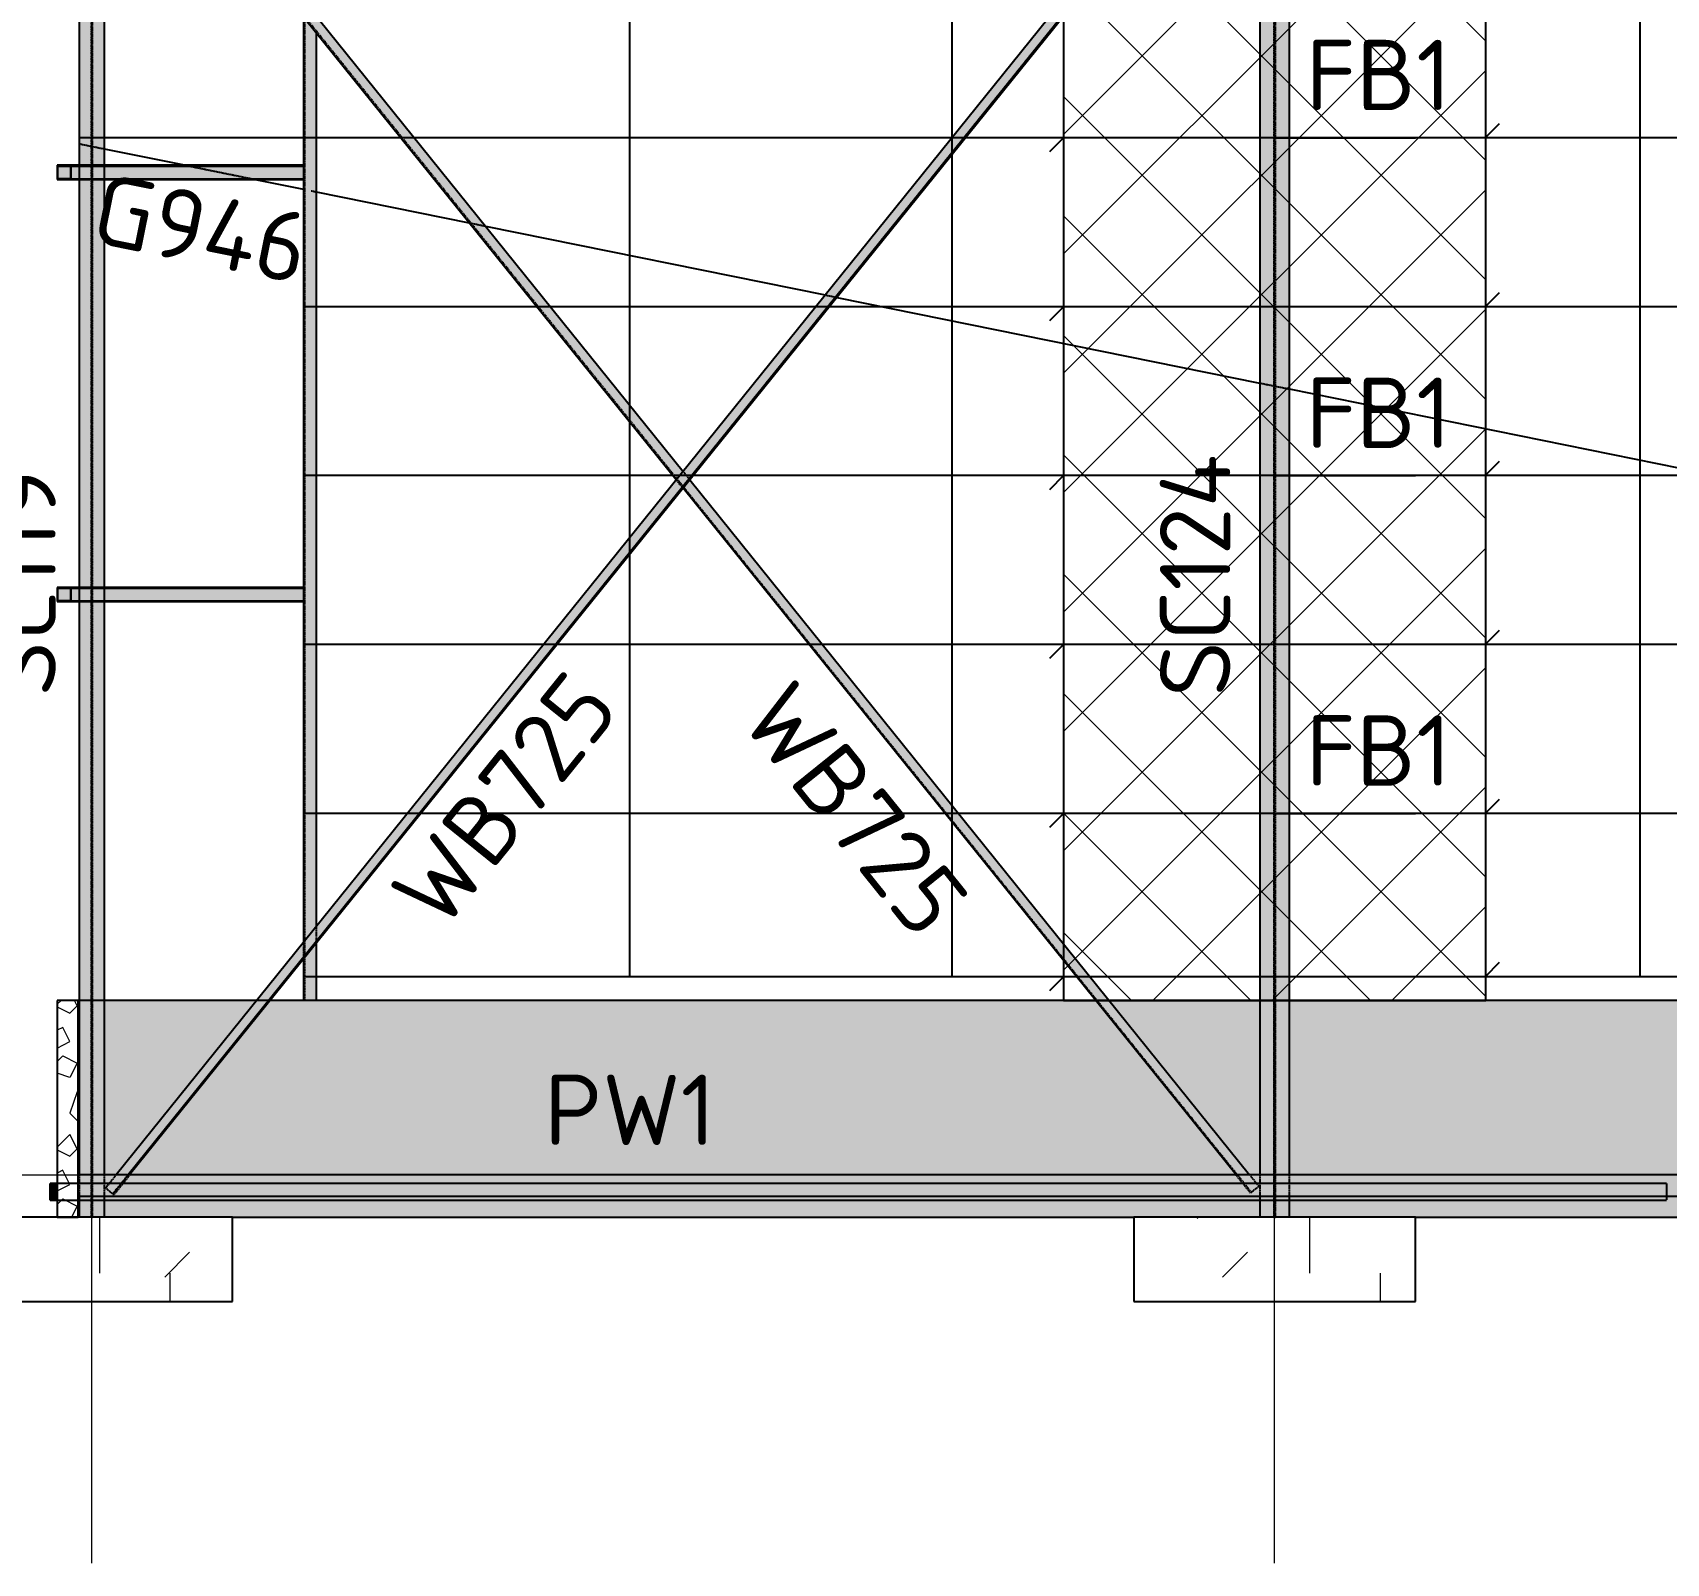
# Model space of a CAD drawing. Header units: millimetres. Extents: x 632 to 421542, y -3890 to 20851.
# Drawn here: x 25227 to 36834, y 2441 to 13317 of the extents above; entities that cross this region are included whole.
import ezdxf

# ---------------------------------------------------------------- set-up
doc = ezdxf.new("R2010")
doc.units = ezdxf.units.MM
for name, pattern in [('Dash', [7, 5, -2]), ('Hidden', [4, 3, -1]), ('Hidden Double', [7, 5, -2]), ('Hidden Half', [3, 2, -1])]:
    doc.linetypes.add(name, pattern=pattern)
for name, color, linetype, lineweight in [('A-010-M_LINE', 90, 'Continuous', 13), ('A-200-A_WALL', 211, 'Continuous', 18), ('A-200-H_WALL', 111, 'Continuous', 13), ('A-200-M_WALL_EXT', 113, 'Continuous', 13), ('A-200-M_WALL_PAT', 111, 'Continuous', 13), ('A-200-MH_WALL', 110, 'Hidden', 13), ('A-230-H-FLOOR', 190, 'Continuous', 13), ('A-230-M_FLOOR', 192, 'Continuous', 13), ('A-230-MH_FLOOR', 190, 'Hidden Double', 13), ('S-160-M_FOUND', 171, 'Continuous', 13), ('S-160-MH_FOUND', 171, 'Hidden Half', 13), ('S-280-A_COLUMN', 171, 'Continuous', 18), ('S-280-A_STRUCT_FRAME', 2, 'Continuous', 18), ('S-280-M_COLUMN', 52, 'Continuous', 13), ('S-280-M_STRUCT_FRAME', 12, 'Continuous', 13), ('S-280-MH_COLUMN', 52, 'Hidden Half', 13), ('Z-000-T_TEXT', 131, 'Continuous', 25), ('Z-030-M_GRID', 191, 'Continuous', 13), ('Z-060-M_DETAIL', 92, 'Continuous', 25), ('Z-230-A_LEVEL', 51, 'Continuous', 13)]:
    doc.layers.add(name, color=color, linetype=linetype, lineweight=lineweight)
doc.styles.add('ISOCPEUR_2', font='isocpeur.ttf', dxfattribs={"height": 500})
pattern_1 = [(45, (80202.5, 0), (-1414.214, 0), [750, -3000]), (45, (81202.5, 1000), (-1414.214, 0), [750, -3000]), (45, (82202.5, -300), (-1414.214, 0), [250, -2000]), (90, (82202.53, 500), (-500, 500), [500, -2000]), (315, (82202.5, 1000), (0, 2828.43), [500, -3000]), (0, (81202.5, 1000), (2000, 2000), [300, -1000]), (0, (78702.5, 2000), (2000, 2000), [300, -2000])]

# ---------------------------------------------------------------- blocks, each defined once
blk = doc.blocks.new('NRP_Column-Steel-UB - SC119 - 410UB53_7-4109970-S6_501-SECTION 1A')
at = {"layer": 'S-280-M_COLUMN', "linetype": 'Hidden Half', "lineweight": 25}
for p, q in [((-1023259, 15532), (-1023259, 4900)), ((-1023251, 4900), (-1023251, 15532))]:
    blk.add_line(p, q, dxfattribs=at)
blk = doc.blocks.new('NRP_Column-Steel-UB - SC124 - 530UB82_0-4109968-S6_501-SECTION 1A')
at = {"layer": 'S-280-M_COLUMN', "linetype": 'Hidden Half', "lineweight": 25}
for p, q in [((-1014856, 15532), (-1014856, 4900)), ((-1014846, 4900), (-1014846, 15532))]:
    blk.add_line(p, q, dxfattribs=at)
blk = doc.blocks.new('NRP_Framing-Steel-SHS - WH433 - 100x100x5_0SHS-4157513-S6_501-SECTION 1A')
at = {"layer": 'S-280-M_STRUCT_FRAME', "linetype": 'Dash', "lineweight": 25}
h = blk.add_hatch(color=256, dxfattribs=at)
h.paths.add_polyline_path([(-1023501, 12274), (-1023401, 12274), (-1023401, 12374), (-1023501, 12374)])
h.paths.add_polyline_path([(-1023496, 12279), (-1023496, 12369), (-1023406, 12369), (-1023406, 12279)])
at = {"layer": 'S-280-M_STRUCT_FRAME', "lineweight": 25}
for p, q in [((-1023501, 12374), (-1023501, 12274)), ((-1023401, 12374), (-1023501, 12374)), ((-1023496, 12279), (-1023496, 12369)), ((-1023496, 12369), (-1023406, 12369)), ((-1023406, 12369), (-1023406, 12279)), ((-1023401, 12274), (-1023401, 12374)), ((-1023501, 12274), (-1023401, 12274)), ((-1023406, 12279), (-1023496, 12279))]:
    blk.add_line(p, q, dxfattribs=at)
blk = doc.blocks.new('NRP_Foundation-Pad Footing Fibre _v2_ - PF2 -2400 x 2000 x 600d-V6-S6_501-SECTION 1A')
at = {"layer": 'S-160-M_FOUND'}
h = blk.add_hatch(dxfattribs=at)
h.set_pattern_fill('FP_9', color=256, style=0, pattern_type=2)
h.set_pattern_definition([(45, (-968699.5, 0), (-1414.214, 0), [750, -3000]), (45, (-967699.5, 1000), (-1414.214, 0), [750, -3000]), (45, (-966699.5, -300), (-1414.214, 0), [250, -2000]), (90, (-966699.46, 500), (-500, 500), [500, -2000]), (315, (-966699.5, 1000), (0, 2828.43), [500, -3000]), (0, (-967699.5, 1000), (2000, 2000), [300, -1000]), (0, (-970199.5, 2000), (2000, 2000), [300, -2000])])
h.paths.add_polyline_path([(-1015851, 4300), (-1013851, 4300), (-1013851, 4900), (-1015851, 4900)])
at = {"layer": 'S-160-M_FOUND', "lineweight": 25}
for p, q in [((-1013851, 4900), (-1015851, 4900)), ((-1015851, 4900), (-1015851, 4300)), ((-1013851, 4300), (-1013851, 4900)), ((-1015851, 4300), (-1013851, 4300))]:
    blk.add_line(p, q, dxfattribs=at)
blk = doc.blocks.new('NRP_Framing-Steel-EA - WB725 - 75x75x8EA-3946786-S6_501-SECTION 1A')
at = {"layer": 'S-280-M_STRUCT_FRAME', "linetype": 'Dash', "lineweight": 25}
h = blk.add_hatch(color=256, dxfattribs=at)
h.paths.add_polyline_path([(-1015125, 5200), (-1015029, 5200), (-1019006, 10139), (-1019054, 10080), (-1016489, 6894)])
h.paths.add_polyline_path([(-1019103, 10139), (-1019054, 10199), (-1023106, 15231), (-1023152, 15231), (-1023183, 15206), (-1019470, 10595)])
at = {"layer": 'S-280-M_STRUCT_FRAME', "lineweight": 25}
for p, q in [((-1023183, 15206), (-1023152, 15231)), ((-1019103, 10139), (-1023183, 15206)), ((-1023106, 15231), (-1019054, 10199)), ((-1019006, 10139), (-1015029, 5200)), ((-1015125, 5200), (-1019054, 10080))]:
    blk.add_line(p, q, dxfattribs=at)
at = {"layer": 'S-280-M_STRUCT_FRAME', "linetype": 'Dash', "lineweight": 25}
for p, q in [((-1019097, 10146), (-1023176, 15211)), ((-1023152, 15231), (-1023124, 15253)), ((-1023124, 15253), (-1023106, 15231)), ((-1019054, 10080), (-1019102, 10139)), ((-1019049, 10086), (-1019097, 10146)), ((-1019054, 10199), (-1019006, 10139)), ((-1015115, 5200), (-1019049, 10086)), ((-1015022, 5072), (-1015125, 5200)), ((-1015016, 5077), (-1015114, 5200)), ((-1015028, 5200), (-1014964, 5119)), ((-1014964, 5119), (-1015022, 5072))]:
    blk.add_line(p, q, dxfattribs=at)
blk = doc.blocks.new('NRP_Framing-Steel-EA - WB725 - 75x75x8EA-3946784-S6_501-SECTION 1A')
at = {"layer": 'S-280-M_STRUCT_FRAME', "linetype": 'Dash', "lineweight": 25}
for points in [[(-1023082, 5200), (-1022996, 5200), (-1014945, 15192), (-1014993, 15231), (-1015000, 15231), (-1021718, 6894)], [(-1022996, 5200), (-1022986, 5200), (-1014939, 15187), (-1014945, 15192), (-1021632, 6894)]]:
    blk.add_hatch(color=256, dxfattribs=at).paths.add_polyline_path(points)
at = {"layer": 'S-280-M_STRUCT_FRAME', "lineweight": 25}
for p, q in [((-1015000, 15231), (-1023082, 5200)), ((-1014993, 15231), (-1014945, 15192)), ((-1014945, 15192), (-1022996, 5200)), ((-1014939, 15187), (-1022986, 5200)), ((-1014945, 15192), (-1014939, 15187))]:
    blk.add_line(p, q, dxfattribs=at)
at = {"layer": 'S-280-M_STRUCT_FRAME', "linetype": 'Dash', "lineweight": 25}
for p, q in [((-1014997, 15234), (-1015000, 15231)), ((-1014997, 15234), (-1014993, 15231)), ((-1022996, 5200), (-1014945, 15192)), ((-1023083, 5200), (-1023158, 5107)), ((-1023106, 5065), (-1022996, 5200)), ((-1022996, 5200), (-1023106, 5065)), ((-1022986, 5200), (-1023099, 5059)), ((-1023106, 5065), (-1023158, 5107)), ((-1023099, 5059), (-1023106, 5065))]:
    blk.add_line(p, q, dxfattribs=at)
blk = doc.blocks.new('NRP_Framing-Steel-Purlin C - G946 - EC250-24-4106029-S6_501-SECTION 1A')
at = {"layer": 'S-280-M_STRUCT_FRAME', "color": 1, "linetype": 'Dash', "lineweight": 25}
for p, q in [((-1023344, 12527), (-1023166, 12491)), ((-1023344, 12527), (-1023166, 12491)), ((-1022588, 12374), (-1022564, 12369)), ((-1022588, 12374), (-1022564, 12369)), ((-1022563, 12369), (-1022120, 12279)), ((-1022563, 12369), (-1022120, 12279)), ((-1022119, 12279), (-1022095, 12274)), ((-1022119, 12279), (-1022095, 12274))]:
    blk.add_line(p, q, dxfattribs=at)
at = {"layer": 'S-280-M_STRUCT_FRAME', "color": 1, "lineweight": 25}
for p, q in [((-1023166, 12491), (-1022588, 12374)), ((-1023166, 12491), (-1022588, 12374)), ((-1022095, 12274), (-1021751, 12204)), ((-1022095, 12274), (-1021751, 12204))]:
    blk.add_line(p, q, dxfattribs=at)
blk = doc.blocks.new('NRP_Column-Steel-PFC - M308 - 250PFC-4014522-S6_501-SECTION 1A')
at = {"layer": 'S-280-MH_COLUMN', "lineweight": 25}
for p, q in [((-1021743, 15648), (-1021743, 15431)), ((-1021743, 15431), (-1021743, 15231)), ((-1021743, 15231), (-1021743, 13538)), ((-1021743, 13538), (-1021743, 13418)), ((-1021743, 13418), (-1021743, 6862)), ((-1021743, 6862), (-1021743, 6743)), ((-1021743, 6743), (-1021743, 6440))]:
    blk.add_line(p, q, dxfattribs=at)
blk = doc.blocks.new('NRP_Framing-Steel-Purlin C - G946 - EC250-24-4105986-S6_501-SECTION 1A')
at = {"layer": 'S-280-M_STRUCT_FRAME', "color": 1, "linetype": 'Dash', "lineweight": 25}
for p, q in [((-1021697, 12193), (-1021661, 12186)), ((-1021697, 12193), (-1021661, 12186)), ((-1020573, 11966), (-1020458, 11942)), ((-1020573, 11966), (-1020458, 11942)), ((-1018044, 11453), (-1017961, 11436)), ((-1018044, 11453), (-1017961, 11436)), ((-1014956, 10827), (-1014747, 10785)), ((-1014956, 10827), (-1014747, 10785))]:
    blk.add_line(p, q, dxfattribs=at)
at = {"layer": 'S-280-M_STRUCT_FRAME', "color": 1, "lineweight": 25}
for p, q in [((-1021661, 12186), (-1020573, 11966)), ((-1021661, 12186), (-1020573, 11966)), ((-1020458, 11942), (-1018044, 11453)), ((-1020458, 11942), (-1018044, 11453)), ((-1017961, 11436), (-1014956, 10827)), ((-1017961, 11436), (-1014956, 10827)), ((-1014747, 10785), (-1004556, 8720)), ((-1014747, 10785), (-1004556, 8720))]:
    blk.add_line(p, q, dxfattribs=at)
blk = doc.blocks.new('NRP_Framing-Steel-Purlin Z - G914 - EZ250-15-V12-S6_501-SECTION 1A')
at = {"layer": 'S-280-M_STRUCT_FRAME', "color": 150, "lineweight": 25}
for p, q in [((-1013256, 12669), (-1013356, 12569)), ((-1021059, 12569), (-1021661, 12569)), ((-1017145, 12569), (-1020963, 12569)), ((-1014956, 12569), (-1017049, 12569)), ((-1013356, 12569), (-1014747, 12569))]:
    blk.add_line(p, q, dxfattribs=at)
at = {"layer": 'S-280-M_STRUCT_FRAME', "color": 150, "linetype": 'Dash', "lineweight": 25}
for p, q in [((-1021661, 12569), (-1021751, 12569)), ((-1020963, 12569), (-1021059, 12569)), ((-1017049, 12569), (-1017145, 12569)), ((-1014747, 12569), (-1014956, 12569))]:
    blk.add_line(p, q, dxfattribs=at)
blk = doc.blocks.new('NRP_Framing-Steel-Purlin Z - G914 - EZ250-15-4112726-S6_501-SECTION 1A')
at = {"layer": 'S-280-M_STRUCT_FRAME', "color": 150, "lineweight": 25}
for p, q in [((-1013256, 11469), (-1013356, 11369)), ((-1017628, 11369), (-1017636, 11369)), ((-1014956, 11369), (-1017627, 11369)), ((-1013356, 11369), (-1014747, 11369))]:
    blk.add_line(p, q, dxfattribs=at)
at = {"layer": 'S-280-M_STRUCT_FRAME', "color": 150, "linetype": 'Dash', "lineweight": 25}
blk.add_line((-1014747, 11369), (-1014956, 11369), dxfattribs=at)
blk = doc.blocks.new('NRP_Framing-Steel-Purlin Z - G914 - EZ250-15-V13-S6_501-SECTION 1A')
at = {"layer": 'S-280-M_STRUCT_FRAME', "color": 150, "lineweight": 25}
for p, q in [((-1013256, 10269), (-1013356, 10169)), ((-1019126, 10169), (-1021661, 10169)), ((-1014956, 10169), (-1018983, 10169)), ((-1013356, 10169), (-1014747, 10169))]:
    blk.add_line(p, q, dxfattribs=at)
at = {"layer": 'S-280-M_STRUCT_FRAME', "color": 150, "linetype": 'Dash', "lineweight": 25}
for p, q in [((-1021661, 10169), (-1021751, 10169)), ((-1018983, 10169), (-1019126, 10169)), ((-1014747, 10169), (-1014956, 10169))]:
    blk.add_line(p, q, dxfattribs=at)
blk = doc.blocks.new('NRP_Framing-Steel-Purlin Z - G914 - EZ250-15-V14-S6_501-SECTION 1A')
at = {"layer": 'S-280-M_STRUCT_FRAME', "color": 150, "lineweight": 25}
for p, q in [((-1013256, 9069), (-1013356, 8969)), ((-1020046, 8969), (-1021661, 8969)), ((-1018160, 8969), (-1019949, 8969)), ((-1014956, 8969), (-1018063, 8969)), ((-1013356, 8969), (-1014747, 8969))]:
    blk.add_line(p, q, dxfattribs=at)
at = {"layer": 'S-280-M_STRUCT_FRAME', "color": 150, "linetype": 'Dash', "lineweight": 25}
for p, q in [((-1021661, 8969), (-1021751, 8969)), ((-1019950, 8969), (-1020046, 8969)), ((-1018063, 8969), (-1018160, 8969)), ((-1014747, 8969), (-1014956, 8969))]:
    blk.add_line(p, q, dxfattribs=at)
blk = doc.blocks.new('NRP_Framing-Steel-Purlin Z - G914 - EZ250-15-V15-S6_501-SECTION 1A')
at = {"layer": 'S-280-M_STRUCT_FRAME', "color": 150, "lineweight": 25}
for p, q in [((-1013256, 7869), (-1013356, 7769)), ((-1021013, 7769), (-1021661, 7769)), ((-1017193, 7769), (-1020916, 7769)), ((-1014956, 7769), (-1017097, 7769)), ((-1013356, 7769), (-1014747, 7769))]:
    blk.add_line(p, q, dxfattribs=at)
at = {"layer": 'S-280-M_STRUCT_FRAME', "color": 150, "linetype": 'Dash', "lineweight": 25}
for p, q in [((-1021661, 7769), (-1021751, 7769)), ((-1020916, 7769), (-1021013, 7769)), ((-1017097, 7769), (-1017193, 7769)), ((-1014747, 7769), (-1014956, 7769))]:
    blk.add_line(p, q, dxfattribs=at)
blk = doc.blocks.new('NRP_Framing-Steel-Purlin Z - G914 - EZ250-15-V16-S6_501-SECTION 1A')
at = {"layer": 'S-280-M_STRUCT_FRAME', "color": 150, "lineweight": 25}
for p, q in [((-1013256, 6709), (-1013356, 6609)), ((-1016259, 6609), (-1021661, 6609)), ((-1014956, 6609), (-1016163, 6609)), ((-1013356, 6609), (-1014747, 6609))]:
    blk.add_line(p, q, dxfattribs=at)
at = {"layer": 'S-280-M_STRUCT_FRAME', "color": 150, "linetype": 'Dash', "lineweight": 25}
for p, q in [((-1021661, 6609), (-1021751, 6609)), ((-1016163, 6609), (-1016259, 6609)), ((-1014747, 6609), (-1014956, 6609))]:
    blk.add_line(p, q, dxfattribs=at)
blk = doc.blocks.new('NRP_Framing-Steel-Purlin Z - G914 - EZ250-15-4109853-S6_501-SECTION 1A')
at = {"layer": 'S-280-M_STRUCT_FRAME', "color": 150, "linetype": 'Dash', "lineweight": 25}
for p, q in [((-1021661, 11369), (-1021751, 11369)), ((-1019996, 11369), (-1020092, 11369)), ((-1018016, 11369), (-1018112, 11369))]:
    blk.add_line(p, q, dxfattribs=at)
at = {"layer": 'S-280-M_STRUCT_FRAME', "color": 150, "lineweight": 25}
for p, q in [((-1020092, 11369), (-1021661, 11369)), ((-1018112, 11369), (-1019996, 11369)), ((-1017636, 11369), (-1018016, 11369))]:
    blk.add_line(p, q, dxfattribs=at)
blk = doc.blocks.new('NRP_Framing-Steel-Purlin Z - G914 - EZ250-15-V18-S6_501-SECTION 1A')
at = {"layer": 'S-280-M_STRUCT_FRAME', "color": 150, "linetype": 'Dash', "lineweight": 25}
for p, q in [((-1023166, 12569), (-1023340, 12569)), ((-1021722, 12569), (-1021751, 12569))]:
    blk.add_line(p, q, dxfattribs=at)
at = {"layer": 'S-280-M_STRUCT_FRAME', "color": 150, "lineweight": 25}
blk.add_line((-1021751, 12569), (-1023166, 12569), dxfattribs=at)
blk = doc.blocks.new('NRP_Framing-Steel-Purlin Z - G914 - EZ250-15-V34-S6_501-SECTION 1A')
at = {"layer": 'S-280-M_STRUCT_FRAME', "color": 150, "lineweight": 25}
for p, q in [((-1016351, 12569), (-1016451, 12469)), ((-1014956, 12569), (-1016351, 12569)), ((-1004556, 12569), (-1014747, 12569))]:
    blk.add_line(p, q, dxfattribs=at)
at = {"layer": 'S-280-M_STRUCT_FRAME', "color": 150, "linetype": 'Dash', "lineweight": 25}
blk.add_line((-1014747, 12569), (-1014956, 12569), dxfattribs=at)
blk = doc.blocks.new('NRP_Framing-Steel-Purlin Z - G914 - EZ250-15-V21-S6_501-SECTION 1A')
at = {"layer": 'S-280-M_STRUCT_FRAME', "color": 150, "lineweight": 25}
for p, q in [((-1016351, 10169), (-1016451, 10069)), ((-1014956, 10169), (-1016351, 10169)), ((-1011706, 10169), (-1014747, 10169))]:
    blk.add_line(p, q, dxfattribs=at)
at = {"layer": 'S-280-M_STRUCT_FRAME', "color": 150, "linetype": 'Dash', "lineweight": 25}
blk.add_line((-1014747, 10169), (-1014956, 10169), dxfattribs=at)
blk = doc.blocks.new('NRP_Framing-Steel-Purlin Z - G914 - EZ250-15-V22-S6_501-SECTION 1A')
at = {"layer": 'S-280-M_STRUCT_FRAME', "color": 150, "lineweight": 25}
for p, q in [((-1016351, 8969), (-1016451, 8869)), ((-1014956, 8969), (-1016351, 8969)), ((-1005785, 8969), (-1014747, 8969))]:
    blk.add_line(p, q, dxfattribs=at)
at = {"layer": 'S-280-M_STRUCT_FRAME', "color": 150, "linetype": 'Dash', "lineweight": 25}
blk.add_line((-1014747, 8969), (-1014956, 8969), dxfattribs=at)
blk = doc.blocks.new('NRP_Framing-Steel-Purlin Z - G914 - EZ250-15-4130023-S6_501-SECTION 1A')
at = {"layer": 'S-280-M_STRUCT_FRAME', "color": 150, "lineweight": 25}
for p, q in [((-1016351, 6609), (-1016451, 6509)), ((-1016259, 6609), (-1016351, 6609)), ((-1014956, 6609), (-1016163, 6609)), ((-1004556, 6609), (-1014747, 6609))]:
    blk.add_line(p, q, dxfattribs=at)
at = {"layer": 'S-280-M_STRUCT_FRAME', "color": 150, "linetype": 'Dash', "lineweight": 25}
for p, q in [((-1016163, 6609), (-1016259, 6609)), ((-1014747, 6609), (-1014956, 6609))]:
    blk.add_line(p, q, dxfattribs=at)
blk = doc.blocks.new('NRP_Framing-Steel-SHS - WH433 - 100x100x5_0SHS-V42-S6_501-SECTION 1A')
at = {"layer": 'S-280-M_STRUCT_FRAME', "linetype": 'Dash', "lineweight": 25}
h = blk.add_hatch(color=256, dxfattribs=at)
h.paths.add_polyline_path([(-1021752, 12274), (-1021752, 12374), (-1023166, 12374), (-1023166, 12274), (-1023106, 12274)])
h.paths.add_polyline_path([(-1023344, 12274), (-1023344, 12374), (-1023401, 12374), (-1023401, 12274)])
h.paths.add_polyline_path([(-1023406, 12279), (-1023406, 12369), (-1023496, 12369), (-1023496, 12279)])
blk.add_hatch(color=256, dxfattribs=at).paths.add_polyline_path([(-1021752, 12279), (-1021752, 12279), (-1021752, 12369), (-1021752, 12369)])
for p, q in [((-1023501, 12369), (-1023496, 12369)), ((-1023406, 12369), (-1023401, 12369)), ((-1023401, 12369), (-1023344, 12369)), ((-1023166, 12374), (-1023344, 12374)), ((-1023344, 12369), (-1023166, 12369)), ((-1023166, 12369), (-1021752, 12369)), ((-1023501, 12279), (-1023496, 12279)), ((-1023406, 12279), (-1023401, 12279)), ((-1023401, 12279), (-1023344, 12279)), ((-1023344, 12279), (-1023166, 12279)), ((-1023344, 12274), (-1023166, 12274)), ((-1023166, 12279), (-1021752, 12279))]:
    blk.add_line(p, q, dxfattribs=at)
at = {"layer": 'S-280-M_STRUCT_FRAME', "lineweight": 25}
for p, q in [((-1023344, 12374), (-1023401, 12374)), ((-1021752, 12374), (-1023166, 12374)), ((-1021752, 12374), (-1021752, 12274)), ((-1023401, 12274), (-1023344, 12274)), ((-1023166, 12274), (-1021752, 12274))]:
    blk.add_line(p, q, dxfattribs=at)
blk = doc.blocks.new('NRP_Bridging Plan _v2_ - 2 Rows-4114758-S6_501-SECTION 1A')
at = {"layer": 'Z-060-M_DETAIL', "linetype": 'Hidden'}
for p, q in [((-1019434, 15626), (-1019434, 6609)), ((-1017145, 15626), (-1017145, 6609))]:
    blk.add_line(p, q, dxfattribs=at)
blk = doc.blocks.new('NRP_Bridging Plan _v2_ - 3 Rows-4115419-S6_501-SECTION 1A')
at = {"layer": 'Z-060-M_DETAIL', "linetype": 'Hidden'}
for p, q in [((-1012256, 15626), (-1012256, 6609)), ((-1009656, 15626), (-1009656, 6609)), ((-1007056, 15626), (-1007056, 6609))]:
    blk.add_line(p, q, dxfattribs=at)
blk = doc.blocks.new('NRP_Fly Brace BN - FB1-4028766-S6_501-SECTION 1A')
at = {"layer": 'Z-000-T_TEXT'}
blk.add_line((-1014851, 7769), (-1013851, 7769), dxfattribs=at)
at = {"layer": 'Z-000-T_TEXT', "lineweight": 13, "insert": (-1014630, 8466), "char_height": 500, "width": 1218.57, "attachment_point": 1, "style": 'ISOCPEUR_2'}
blk.add_mtext('FB1', dxfattribs=at)

msp = doc.modelspace()

# ---------------------------------------------------------------- hatches: boundary and pattern name
at = {"layer": 'A-200-H_WALL', "lineweight": 5}
h = msp.add_hatch(color=256, dxfattribs=at)
h.paths.add_polyline_path([(33946, 4900), (33946, 5050), (25736, 5050), (25736, 4900), (33938, 4900)])
h.paths.add_polyline_path([(25551, 4900), (25558, 4900), (25558, 5050), (25551, 5050), (25551, 5043)])
h.paths.add_polyline_path([(25736, 5200), (25820, 5200), (26819, 6440), (25736, 6440)])
h.paths.add_polyline_path([(33946, 5200), (33946, 6440), (32875, 6440), (33873, 5200), (33938, 5200)])
h.paths.add_polyline_path([(27682, 5200), (33777, 5200), (32779, 6440), (26915, 6440), (25916, 5200), (27241, 5200)])
h.paths.add_polyline_path([(25558, 5200), (25558, 6440), (25551, 6440), (25551, 5200)])
h = msp.add_hatch(color=256, dxfattribs=at)
h.paths.add_polyline_path([(43451, 4900), (44346, 4900), (44346, 5050), (34155, 5050), (34155, 4900), (38277, 4900)])
h.paths.add_polyline_path([(38277, 5200), (44346, 5200), (44346, 6440), (34155, 6440), (34155, 5200)])
at = {"layer": 'A-200-M_WALL_PAT'}
h = msp.add_hatch(dxfattribs=at)
h.set_pattern_fill('FP_8', color=250, angle=-63.435, style=0, pattern_type=2)
h.set_pattern_definition([(296.56505, (80456.53, 152.4), (5e-05, 1016), [113.592, -2158.253]), (33.69, (80507.3, 50.8), (7e-05, 1016), [183.16, -3480.08]), (33.69, (81523.3, 50.8), (7e-05, 1016), [183.16, -3480.08]), (33.69, (82539.3, 50.8), (7e-05, 1016), [183.16, -3480.08]), (116.56505, (80659.73, 152.4), (5e-05, 1016), [113.592, -2158.253]), (213.69, (80608.9, 254), (7e-05, 1016), [183.16, -3480.08]), (213.69, (81624.9, 254), (7e-05, 1016), [183.16, -3480.08]), (213.69, (82640.9, 254), (7e-05, 1016), [183.16, -3480.08]), (26.565, (80862.9, 152.4), (5e-05, 1016), [227.185, -2044.66]), (26.565, (81878.9, 152.4), (5e-05, 1016), [227.185, -2044.66]), (270, (81066.1, 254), (1016, 0.0009), [101.6, -914.4]), (225, (81066.1, 152.4), (-0.002, 1016), [143.684, -1293.157]), (135, (80964.5, 50.8), (-0.0009, 1015.999), [143.684, -1293.157]), (288.43505, (80659.73, 457.2), (-0.002, 1015.9997), [160.644, -3052.23]), (18.435, (80710.5, 304.8), (-0.002, 1016), [160.644, -3052.23]), (18.435, (81726.5, 304.8), (-0.002, 1016), [160.644, -3052.23]), (18.435, (82742.5, 304.8), (-0.002, 1016), [160.644, -3052.23]), (135, (80862.9, 355.6), (-0.0009, 1015.999), [143.684, -1293.157]), (180, (80761.3, 457.2), (0.0009, -1016), [101.6, -914.4]), (251.56505, (80405.73, 711.2), (0.0004, 1015.9997), [160.644, -3052.23]), (315, (80354.9, 558.8), (-0.0009, 1015.999), [143.684, -1293.157]), (71.56505, (80456.53, 457.2), (0.0004, 1015.9997), [160.644, -3052.23]), (135, (80507.3, 609.6), (-0.0009, 1015.999), [143.684, -1293.157]), (225, (80812.1, 711.2), (-0.002, 1016), [143.684, -1293.157]), (123.69, (80710.53, 609.6), (7e-05, 1015.9997), [183.162, -3480.078]), (123.69, (81726.53, 609.6), (7e-05, 1015.9997), [183.162, -3480.078]), (26.565, (80608.9, 762), (5e-05, 1016), [113.592, -2158.253]), (26.565, (81624.9, 762), (5e-05, 1016), [113.592, -2158.253]), (315, (80710.5, 812.8), (-0.0009, 1015.999), [143.684, -1293.157]), (213.69, (81167.7, 965.2), (7e-05, 1016), [183.16, -3480.08]), (213.69, (82183.7, 965.2), (7e-05, 1016), [183.16, -3480.08]), (213.69, (83199.7, 965.2), (7e-05, 1016), [183.16, -3480.08]), (296.56505, (81015.33, 863.6), (5e-05, 1016), [113.592, -2158.253]), (45, (81066.1, 762), (-0.0009, 1015.999), [143.684, -1293.157]), (90, (81167.7, 863.6), (-1016, -0.0009), [101.6, -914.4]), (213.69, (80710.5, 1016), (7e-05, 1016), [183.16, -3480.08]), (213.69, (81726.5, 1016), (7e-05, 1016), [183.16, -3480.08]), (213.69, (82742.5, 1016), (7e-05, 1016), [183.16, -3480.08]), (315, (80558.1, 914.4), (-0.0009, 1015.999), [71.842, -1364.999]), (26.565, (80608.9, 863.6), (5e-05, 1016), [113.592, -2158.253]), (26.565, (81624.9, 863.6), (5e-05, 1016), [113.592, -2158.253]), (90, (80710.5, 914.4), (-1016, -0.0009), [101.6, -914.4]), (333.435, (80304.1, 965.2), (-0.002, 1016), [113.592, -2158.253]), (333.435, (81320.1, 965.2), (-0.002, 1016), [113.592, -2158.253]), (243.43505, (80405.73, 914.4), (-0.0018, 1016), [113.592, -2158.253]), (161.565, (80354.9, 812.8), (0.0004, 1016), [160.644, -3052.23]), (161.565, (81370.9, 812.8), (0.0004, 1016), [160.644, -3052.23]), (161.565, (82386.9, 812.8), (0.0004, 1016), [160.644, -3052.23]), (45, (80202.5, 863.6), (-0.0009, 1015.999), [143.684, -1293.157]), (26.565, (80253.3, -0.0002), (5e-05, 1016), [113.592, -2158.253]), (26.565, (81269.3, -0.0003), (5e-05, 1016), [113.592, -2158.253]), (116.56505, (80354.93, 50.8), (5e-05, 1016), [113.592, -2158.253]), (206.565, (80304.1, 152.4), (5e-05, 1016), [113.592, -2158.253]), (206.565, (81320.1, 152.4), (5e-05, 1016), [113.592, -2158.253]), (296.56505, (80202.53, 101.6), (5e-05, 1016), [113.592, -2158.253]), (14.036, (80964.5, 457.2), (0.003, 1016), [209.454, -3979.62]), (14.036, (81980.5, 457.2), (0.003, 1016), [209.454, -3979.62]), (14.036, (82996.5, 457.2), (0.003, 1016), [209.454, -3979.62]), (14.036, (84012.5, 457.2), (0.003, 1016), [209.454, -3979.62]), (135, (81167.7, 508), (-0.0009, 1015.999), [143.684, -1293.157]), (198.435, (81066.1, 609.6), (-0.002, 1016), [160.644, -3052.23]), (198.435, (82082.1, 609.6), (-0.002, 1016), [160.644, -3052.23]), (198.435, (83098.1, 609.6), (-0.002, 1016), [160.644, -3052.23]), (296.56505, (80913.73, 558.8), (5e-05, 1016), [113.592, -2158.253]), (333.435, (80253.3, 304.8), (-0.002, 1016), [113.592, -2158.253]), (333.435, (81269.3, 304.8), (-0.002, 1016), [113.592, -2158.253]), (45, (80354.9, 254), (-0.0009, 1015.999), [71.842, -1364.999]), (116.56505, (80405.73, 304.8), (5e-05, 1016), [113.592, -2158.253]), (225, (80354.9, 406.4), (-0.002, 1016), [143.684, -1293.157])])
h.paths.add_polyline_path([(25551, 4900), (25551, 6440), (25401, 6440), (25401, 4900)])
at = {"layer": 'A-230-H-FLOOR'}
h = msp.add_hatch(dxfattribs=at)
h.set_pattern_fill('FP_9', color=256, style=0, pattern_type=2)
h.set_pattern_definition(pattern_1)
h.paths.add_polyline_path([(130097, 5050), (135740, 5050), (135740, 5200), (25551, 5200), (25551, 5050), (123034, 5050)])
at = {"layer": 'A-230-M_FLOOR', "lineweight": 5}
msp.add_hatch(color=256, dxfattribs=at).paths.add_polyline_path([(25351, 5020), (25401, 5020), (25401, 5140), (25351, 5140), (25351, 5043)])
at = {"layer": 'S-160-M_FOUND'}
h = msp.add_hatch(dxfattribs=at)
h.set_pattern_fill('FP_9', color=256, style=0, pattern_type=2)
h.set_pattern_definition(pattern_1)
h.paths.add_polyline_path([(24647, 4300), (26647, 4300), (26647, 4900), (24647, 4900)])
at = {"layer": 'S-280-M_COLUMN', "lineweight": 5}
h = msp.add_hatch(color=256, dxfattribs=at)
h.paths.add_polyline_path([(27151, 6440), (27241, 6440), (27241, 6845), (27151, 6733)])
h.paths.add_polyline_path([(27151, 6852), (27241, 6964), (27241, 13317), (27151, 13428), (27151, 6894)])
h.paths.add_polyline_path([(27241, 13436), (27241, 15231), (27151, 15231), (27151, 13548)])
h.paths.add_polyline_path([(27151, 15431), (27241, 15431), (27241, 15648), (27151, 15648)])
h = msp.add_hatch(color=256, dxfattribs=at)
h.paths.add_polyline_path([(25632, 4900), (25632, 5050), (25558, 5050), (25558, 4900)])
h.paths.add_polyline_path([(25558, 5200), (25632, 5200), (25632, 15532), (25558, 15532), (25558, 6894)])
h = msp.add_hatch(color=256, dxfattribs=at)
h.paths.add_polyline_path([(25637, 4900), (25643, 4900), (25641, 5050), (25632, 5050), (25632, 4900)])
h.paths.add_polyline_path([(25637, 5200), (25643, 5200), (25641, 15532), (25632, 15532), (25632, 5200)])
for points in [[(25643, 4900), (25651, 4900), (25651, 15532), (25643, 15532), (25643, 5043)], [(34046, 4900), (34056, 4900), (34056, 15532), (34046, 15532), (34046, 6894)]]:
    msp.add_hatch(color=256, dxfattribs=at).paths.add_polyline_path(points)
h = msp.add_hatch(color=256, dxfattribs=at)
h.paths.add_polyline_path([(25656, 4900), (25662, 4900), (25662, 5050), (25651, 5050), (25652, 4900)])
h.paths.add_polyline_path([(25662, 5200), (25662, 5200), (25662, 15532), (25651, 15532), (25652, 5200), (25656, 5200)])
h = msp.add_hatch(color=256, dxfattribs=at)
h.paths.add_polyline_path([(25736, 4900), (25736, 5050), (25662, 5050), (25662, 4900)])
h.paths.add_polyline_path([(25736, 5200), (25736, 15186), (25719, 15206), (25736, 15222), (25736, 15532), (25662, 15532), (25662, 5200)])
h = msp.add_hatch(color=256, dxfattribs=at)
h.paths.add_polyline_path([(34032, 4900), (34032, 5050), (33946, 5050), (33946, 4900)])
h.paths.add_polyline_path([(33946, 5200), (34032, 5200), (34032, 15532), (33946, 15532), (33946, 15200), (33963, 15187), (33946, 15166), (33946, 6894)])
h = msp.add_hatch(color=256, dxfattribs=at)
h.paths.add_polyline_path([(34046, 4900), (34044, 5050), (34032, 5050), (34032, 4900), (34045, 4900)])
h.paths.add_polyline_path([(34042, 5200), (34046, 5200), (34044, 15532), (34032, 15532), (34032, 5200), (34040, 5200)])
h = msp.add_hatch(color=256, dxfattribs=at)
h.paths.add_polyline_path([(34060, 4900), (34070, 4900), (34070, 5050), (34056, 5050), (34058, 4900), (34058, 4900)])
h.paths.add_polyline_path([(34060, 5200), (34070, 5200), (34070, 15532), (34056, 15532), (34058, 5200), (34058, 5200)])
h = msp.add_hatch(color=256, dxfattribs=at)
h.paths.add_polyline_path([(34155, 4900), (34155, 5050), (34070, 5050), (34070, 4900)])
h.paths.add_polyline_path([(34070, 5200), (34155, 5200), (34155, 15532), (34070, 15532), (34070, 6894)])
at = {"layer": 'Z-060-M_DETAIL', "lineweight": 18}
h = msp.add_hatch(dxfattribs=at)
h.set_pattern_fill('FP_11', color=8, style=0, pattern_type=2)
h.set_pattern_definition([(45, (80202.5, 0), (-424.264, 424.264), []), (135, (80202.5, 0), (-424.264, -424.264), [])])
h.paths.add_polyline_path([(35551, 6440), (35551, 15626), (32551, 15626), (32551, 6440)])

# ---------------------------------------------------------------- linework, layer by layer
at = {"layer": 'A-010-M_LINE', "lineweight": 25}
for p, q in [((32551, 15626), (32551, 6440)), ((35551, 6440), (35551, 15626)), ((32551, 6440), (35551, 6440))]:
    msp.add_line(p, q, dxfattribs=at)
at = {"layer": 'A-200-M_WALL_EXT', "lineweight": 25}
for p, q in [((25551, 6440), (25401, 6440)), ((25401, 6440), (25401, 4900)), ((25558, 6440), (25551, 6440)), ((25551, 4900), (25551, 6440)), ((26819, 6440), (25736, 6440)), ((27151, 6440), (26915, 6440)), ((32779, 6440), (27241, 6440)), ((33946, 6440), (32875, 6440)), ((44346, 6440), (34155, 6440)), ((25401, 4900), (25551, 4900)), ((26647, 4900), (33051, 4900)), ((35051, 4900), (43451, 4900))]:
    msp.add_line(p, q, dxfattribs=at)
at = {"layer": 'A-200-MH_WALL', "lineweight": 25}
for p, q in [((25736, 6440), (25558, 6440)), ((26915, 6440), (26819, 6440)), ((32875, 6440), (32779, 6440)), ((34051, 6440), (33946, 6440)), ((34155, 6440), (34051, 6440)), ((34051, 6440), (34051, 4900)), ((34051, 4900), (34051, 6440))]:
    msp.add_line(p, q, dxfattribs=at)
at = {"layer": 'A-230-M_FLOOR', "lineweight": 25}
for p, q in [((25351, 5020), (25351, 5140)), ((25401, 5140), (25351, 5140)), ((135740, 5200), (25551, 5200)), ((25551, 5200), (25551, 5050)), ((25351, 5020), (25401, 5020)), ((25551, 5050), (135740, 5050))]:
    msp.add_line(p, q, dxfattribs=at)
at = {"layer": 'A-230-MH_FLOOR', "lineweight": 25}
for p, q in [((36834, 5140), (25401, 5140)), ((36834, 5140), (36834, 5020)), ((25401, 5020), (36834, 5020))]:
    msp.add_line(p, q, dxfattribs=at)
at = {"layer": 'S-160-M_FOUND', "lineweight": 25}
for p, q in [((26647, 4900), (24647, 4900)), ((26647, 4300), (26647, 4900)), ((24647, 4300), (26647, 4300))]:
    msp.add_line(p, q, dxfattribs=at)
at = {"layer": 'S-280-M_COLUMN', "lineweight": 25}
for p, q in [((25558, 15532), (25558, 5200)), ((34155, 15532), (34155, 5200)), ((25736, 15186), (25736, 5200)), ((33946, 15166), (33946, 5200)), ((27151, 13428), (27151, 6852)), ((27241, 13317), (27241, 6964)), ((27151, 6733), (27151, 6440)), ((27241, 6845), (27241, 6440)), ((27241, 6440), (27151, 6440)), ((25558, 5050), (25558, 4900)), ((25736, 5050), (25736, 4900)), ((33946, 5050), (33946, 4900)), ((34155, 5050), (34155, 4900)), ((25643, 4900), (25651, 4900)), ((34046, 4900), (34056, 4900))]:
    msp.add_line(p, q, dxfattribs=at)
at = {"layer": 'S-280-MH_COLUMN', "lineweight": 25}
for p, q in [((27151, 6852), (27151, 6733)), ((27241, 6964), (27241, 6845)), ((25558, 5200), (25558, 5050)), ((25736, 5200), (25736, 5050)), ((33946, 5200), (33946, 5050)), ((34155, 5200), (34155, 5050))]:
    msp.add_line(p, q, dxfattribs=at)
at = {"layer": 'Z-030-M_GRID'}
for p, q in [((25647, 2441), (25647, 18851)), ((34051, 2441), (34051, 18851))]:
    msp.add_line(p, q, dxfattribs=at)
at = {"layer": 'Z-230-A_LEVEL'}
msp.add_line((21691, 5200), (142279, 5200), dxfattribs=at)

# ---------------------------------------------------------------- block references
at = {"layer": 'S-160-MH_FOUND', "lineweight": 25}
msp.add_blockref('NRP_Foundation-Pad Footing Fibre _v2_ - PF2 -2400 x 2000 x 600d-V6-S6_501-SECTION 1A', (1048902, 0), dxfattribs=at)
at = {"layer": 'S-280-M_COLUMN', "linetype": 'Hidden Half', "lineweight": 25}
for name in ['NRP_Column-Steel-UB - SC119 - 410UB53_7-4109970-S6_501-SECTION 1A', 'NRP_Column-Steel-UB - SC124 - 530UB82_0-4109968-S6_501-SECTION 1A']:
    msp.add_blockref(name, (1048902, 0), dxfattribs=at)
at = {"layer": 'S-280-M_STRUCT_FRAME', "linetype": 'Dash', "lineweight": 25}
for name, p in [('NRP_Framing-Steel-EA - WB725 - 75x75x8EA-3946786-S6_501-SECTION 1A', (1048902, 0)), ('NRP_Framing-Steel-EA - WB725 - 75x75x8EA-3946784-S6_501-SECTION 1A', (1048902, 0)), ('NRP_Framing-Steel-SHS - WH433 - 100x100x5_0SHS-V42-S6_501-SECTION 1A', (1048902, 0)), ('NRP_Framing-Steel-SHS - WH433 - 100x100x5_0SHS-V42-S6_501-SECTION 1A', (1048902, -3000))]:
    msp.add_blockref(name, p, dxfattribs=at)
at = {"layer": 'S-280-M_STRUCT_FRAME', "color": 150, "lineweight": 25}
for name, p in [('NRP_Framing-Steel-Purlin Z - G914 - EZ250-15-V12-S6_501-SECTION 1A', (1048902, 0)), ('NRP_Framing-Steel-Purlin Z - G914 - EZ250-15-V34-S6_501-SECTION 1A', (1048902, 0)), ('NRP_Framing-Steel-Purlin Z - G914 - EZ250-15-V18-S6_501-SECTION 1A', (1048902, 0)), ('NRP_Framing-Steel-Purlin Z - G914 - EZ250-15-4112726-S6_501-SECTION 1A', (1048902, 0)), ('NRP_Framing-Steel-Purlin Z - G914 - EZ250-15-V34-S6_501-SECTION 1A', (1048902, -1200)), ('NRP_Framing-Steel-Purlin Z - G914 - EZ250-15-4109853-S6_501-SECTION 1A', (1048902, 0)), ('NRP_Framing-Steel-Purlin Z - G914 - EZ250-15-V13-S6_501-SECTION 1A', (1048902, 0)), ('NRP_Framing-Steel-Purlin Z - G914 - EZ250-15-V21-S6_501-SECTION 1A', (1048902, 0)), ('NRP_Framing-Steel-Purlin Z - G914 - EZ250-15-V14-S6_501-SECTION 1A', (1048902, 0)), ('NRP_Framing-Steel-Purlin Z - G914 - EZ250-15-V22-S6_501-SECTION 1A', (1048902, 0)), ('NRP_Framing-Steel-Purlin Z - G914 - EZ250-15-V15-S6_501-SECTION 1A', (1048902, 0)), ('NRP_Framing-Steel-Purlin Z - G914 - EZ250-15-V34-S6_501-SECTION 1A', (1048902, -4800)), ('NRP_Framing-Steel-Purlin Z - G914 - EZ250-15-V16-S6_501-SECTION 1A', (1048902, 0)), ('NRP_Framing-Steel-Purlin Z - G914 - EZ250-15-4130023-S6_501-SECTION 1A', (1048902, 0))]:
    msp.add_blockref(name, p, dxfattribs=at)
at = {"layer": 'S-280-M_STRUCT_FRAME', "color": 1, "lineweight": 25}
for name in ['NRP_Framing-Steel-Purlin C - G946 - EC250-24-4106029-S6_501-SECTION 1A', 'NRP_Framing-Steel-Purlin C - G946 - EC250-24-4105986-S6_501-SECTION 1A']:
    msp.add_blockref(name, (1048902, 0), dxfattribs=at)
at = {"layer": 'S-280-M_STRUCT_FRAME', "lineweight": 25}
for p in [(1048902, 0), (1048902, -3000)]:
    msp.add_blockref('NRP_Framing-Steel-SHS - WH433 - 100x100x5_0SHS-4157513-S6_501-SECTION 1A', p, dxfattribs=at)
at = {"layer": 'S-280-MH_COLUMN', "lineweight": 25}
msp.add_blockref('NRP_Column-Steel-PFC - M308 - 250PFC-4014522-S6_501-SECTION 1A', (1048902, 0), dxfattribs=at)
at = {"layer": 'Z-000-T_TEXT', "lineweight": 13}
for p in [(1048902, 4800), (1048902, 2400), (1048902, 0)]:
    msp.add_blockref('NRP_Fly Brace BN - FB1-4028766-S6_501-SECTION 1A', p, dxfattribs=at)
at = {"layer": 'Z-060-M_DETAIL', "linetype": 'Hidden'}
for name in ['NRP_Bridging Plan _v2_ - 2 Rows-4114758-S6_501-SECTION 1A', 'NRP_Bridging Plan _v2_ - 3 Rows-4115419-S6_501-SECTION 1A']:
    msp.add_blockref(name, (1048902, 0), dxfattribs=at)

# ---------------------------------------------------------------- texts
at = {"layer": 'A-200-A_WALL', "lineweight": 13, "insert": (28861, 5913), "char_height": 500, "width": 1459.07, "attachment_point": 1, "style": 'ISOCPEUR_2'}
msp.add_mtext('PW1', dxfattribs=at)
at = {"layer": 'S-280-A_COLUMN', "lineweight": 13, "char_height": 500, "attachment_point": 1, "rotation": 90, "style": 'ISOCPEUR_2'}
for s, insert, width in [('SC124', (33236, 8598), 2132.49), ('SC119', (24891, 8598), 1956.12)]:
    msp.add_mtext(s, dxfattribs=dict(at, insert=insert, width=width))
at = {"layer": 'S-280-A_STRUCT_FRAME', "lineweight": 13, "char_height": 500, "attachment_point": 1, "style": 'ISOCPEUR_2'}
for s, insert, width, rotation in [('G946', (25724, 12321), 1827.85, 348.5442), ('WB725', (27744, 7230), 2453.16, 51.1395), ('WB725', (30625, 8751), 2453.16, 308.8445)]:
    msp.add_mtext(s, dxfattribs=dict(at, insert=insert, width=width, rotation=rotation))

doc.saveas('drawing.dxf')
